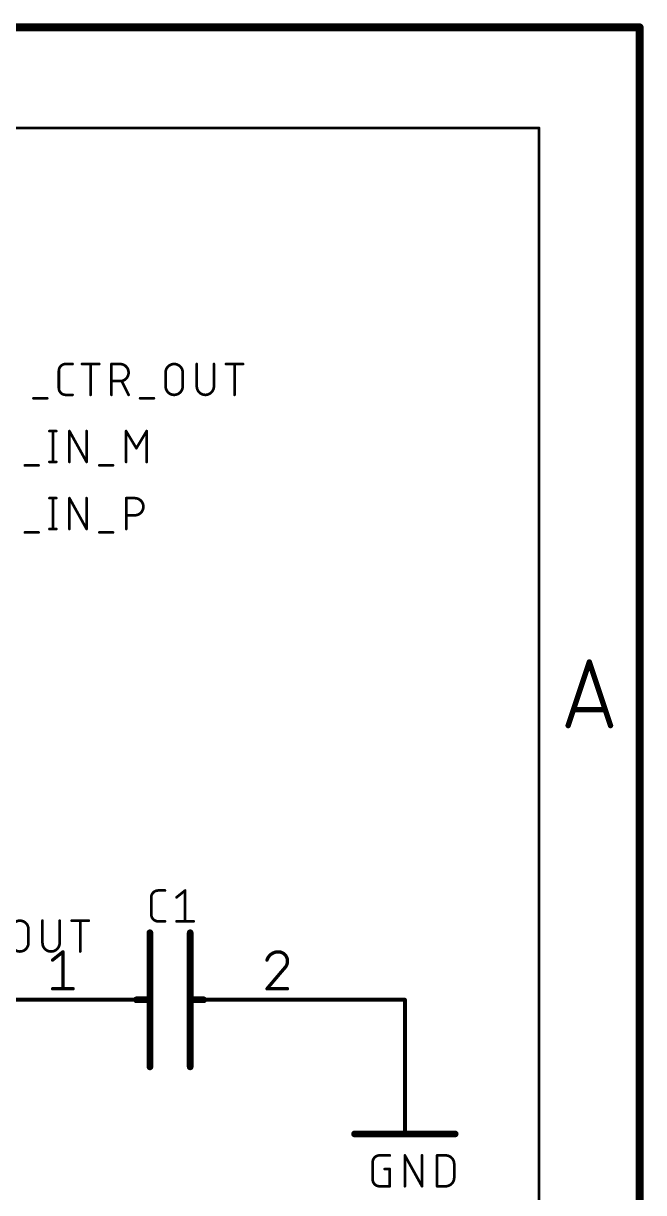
# Model space of a CAD drawing. Extents: x 0 to 261, y -15 to 164.
# Drawn here: x 237.02 to 260.5, y 119.7 to 163.98 of the extents above; entities that cross this region are included whole.
import ezdxf

# ---------------------------------------------------------------- set-up
doc = ezdxf.new("R2010")
doc.units = 0
for name, color, linetype in [('91', 110, 'CONTINUOUS'), ('94', 12, 'CONTINUOUS'), ('95', 253, 'CONTINUOUS'), ('96', 253, 'CONTINUOUS')]:
    doc.layers.add(name, color=color, linetype=linetype)

msp = doc.modelspace()

# ---------------------------------------------------------------- linework, layer by layer
at = {"layer": '91', "const_width": 0.1524}
for points in [[(248.92, 127), (251.46, 127)], [(251.46, 127), (251.46, 124.46)]]:
    msp.add_lwpolyline(points, dxfattribs=at)
at = {"layer": '91', "const_width": 0.0762}
for points in [[(248.92, 127.0381, 1), (248.92, 126.9619)], [(251.4981, 127, 1), (251.4219, 127)], [(251.46, 126.9619, 1), (251.46, 127.0381)], [(251.4219, 124.46, 1), (251.4981, 124.46)]]:
    msp.add_lwpolyline(points, format="xyb", dxfattribs=at)
at = {"layer": '94'}
for points, const_width in [([(260.35, 163.83), (0, 163.83)], 0.3), ([(260.35, -15.24), (260.35, 163.83)], 0.3), ([(256.54, 160.02), (3.81, 160.02)], 0.1), ([(256.54, -11.43), (256.54, 160.02)], 0.1), ([(257.6427, 137.3854), (258.445, 139.7922)], 0.2032), ([(258.445, 139.7922), (259.2473, 137.3854)], 0.2032), ([(259.0467, 137.9871), (257.8433, 137.9871)], 0.2032), ([(241.808, 129.54), (241.808, 124.46)], 0.254), ([(243.332, 129.54), (243.332, 124.46)], 0.254), ([(241.3, 127), (241.808, 127)], 0.254), ([(243.332, 127), (243.84, 127)], 0.254), ([(236.22, 127), (241.3, 127)], 0.1524), ([(248.92, 127), (243.84, 127)], 0.1524), ([(251.46, 124.46), (251.46, 121.92)], 0.1524), ([(249.555, 121.92), (253.365, 121.92)], 0.254)]:
    msp.add_lwpolyline(points, dxfattribs=dict(at, const_width=const_width))
for points, const_width in [([(260.425, 163.83, 1), (260.275, 163.83)], 0.15), ([(260.35, 163.755, 1), (260.35, 163.905)], 0.15), ([(256.565, 160.02, 1), (256.515, 160.02)], 0.05), ([(256.54, 159.995, 1), (256.54, 160.045)], 0.05), ([(258.4932, 139.8082, 1), (258.3968, 139.7761)], 0.1016), ([(258.4932, 139.7761, 1), (258.3968, 139.8082)], 0.1016), ([(257.8433, 138.0379, 1), (257.8433, 137.9363)], 0.1016), ([(259.0467, 137.9363, 1), (259.0467, 138.0379)], 0.1016), ([(257.5945, 137.4014, 1), (257.6909, 137.3693)], 0.1016), ([(259.1991, 137.3693, 1), (259.2955, 137.4014)], 0.1016), ([(241.8715, 129.54, 1), (241.7445, 129.54)], 0.127), ([(243.3955, 129.54, 1), (243.2685, 129.54)], 0.127), ([(241.3, 127.0635, 1), (241.3, 126.9365)], 0.127), ([(241.808, 126.9365, 1), (241.808, 127.0635)], 0.127), ([(243.332, 127.0635, 1), (243.332, 126.9365)], 0.127), ([(243.84, 126.9365, 1), (243.84, 127.0635)], 0.127), ([(241.3, 126.9619, 1), (241.3, 127.0381)], 0.0762), ([(243.84, 127.0381, 1), (243.84, 126.9619)], 0.0762), ([(248.92, 126.9619, 1), (248.92, 127.0381)], 0.0762), ([(241.7445, 124.46, 1), (241.8715, 124.46)], 0.127), ([(243.2685, 124.46, 1), (243.3955, 124.46)], 0.127), ([(251.4981, 124.46, 1), (251.4219, 124.46)], 0.0762), ([(249.555, 121.9835, 1), (249.555, 121.8565)], 0.127), ([(251.4219, 121.92, 1), (251.4981, 121.92)], 0.0762), ([(253.365, 121.8565, 1), (253.365, 121.9835)], 0.127)]:
    msp.add_lwpolyline(points, format="xyb", dxfattribs=dict(at, const_width=const_width))
at = {"layer": '95'}
for points, const_width in [([(238.6184, 151.0792, 0.4142), (238.3587, 150.8196)], 0.1016), ([(238.6184, 151.1046, 1), (238.6184, 151.0538)], 0.0508), ([(238.6184, 151.0538, 1), (238.6184, 151.1046)], 0.0508), ([(238.878, 151.0538, 1), (238.878, 151.1046)], 0.0508), ([(239.2384, 151.1046, 1), (239.2384, 151.0538)], 0.0508), ([(239.5883, 151.0792, 1), (239.5375, 151.0792)], 0.0508), ([(239.8875, 151.0538, 1), (239.8875, 151.1046)], 0.0508), ([(240.376, 151.0792, 1), (240.3252, 151.0792)], 0.0508), ([(240.3506, 151.1046, 1), (240.3506, 151.0538)], 0.0508), ([(240.6752, 150.4301, 1), (240.6752, 151.0792)], 0.1016), ([(240.6752, 151.1046, 1), (240.6752, 151.0538)], 0.0508), ([(240.6752, 151.0538, 1), (240.6752, 151.1046)], 0.0508), ([(243.0498, 150.7546, 1), (242.4007, 150.7546)], 0.1016), ([(243.6071, 151.0792, 1), (243.5564, 151.0792)], 0.0508), ([(244.2563, 151.0792, 1), (244.2055, 151.0792)], 0.0508), ([(244.6866, 151.1046, 1), (244.6866, 151.0538)], 0.0508), ([(245.0366, 151.0792, 1), (244.9858, 151.0792)], 0.0508), ([(245.3358, 151.0538, 1), (245.3358, 151.1046)], 0.0508), ([(238.3841, 150.8196, 1), (238.3333, 150.8196)], 0.0508), ([(238.3333, 150.8196, 1), (238.3841, 150.8196)], 0.0508), ([(242.4261, 150.7546, 1), (242.3753, 150.7546)], 0.0508), ([(242.3753, 150.7546, 1), (242.4261, 150.7546)], 0.0508), ([(243.0752, 150.7546, 1), (243.0244, 150.7546)], 0.0508), ([(243.0244, 150.7546, 1), (243.0752, 150.7546)], 0.0508), ([(238.3587, 150.1704, 0.4142), (238.6184, 149.9108)], 0.1016), ([(238.3841, 150.1704, 1), (238.3333, 150.1704)], 0.0508), ([(238.3333, 150.1704, 1), (238.3841, 150.1704)], 0.0508), ([(240.3506, 150.4555, 1), (240.3506, 150.4047)], 0.0508), ([(240.6752, 150.4555, 1), (240.6752, 150.4047)], 0.0508), ([(240.6752, 150.4047, 1), (240.6752, 150.4555)], 0.0508), ([(240.7628, 150.4414, 1), (240.7174, 150.4187)], 0.0508), ([(242.4007, 150.2354, 1), (243.0498, 150.2354)], 0.1016), ([(242.4261, 150.2354, 1), (242.3753, 150.2354)], 0.0508), ([(242.3753, 150.2354, 1), (242.4261, 150.2354)], 0.0508), ([(243.0752, 150.2354, 1), (243.0244, 150.2354)], 0.0508), ([(243.0244, 150.2354, 1), (243.0752, 150.2354)], 0.0508), ([(243.5817, 150.2354, 1), (244.2309, 150.2354)], 0.1016), ([(243.6071, 150.2354, 1), (243.5564, 150.2354)], 0.0508), ([(243.5564, 150.2354, 1), (243.6071, 150.2354)], 0.0508), ([(244.2563, 150.2354, 1), (244.2055, 150.2354)], 0.0508), ([(244.2055, 150.2354, 1), (244.2563, 150.2354)], 0.0508), ([(237.3983, 149.8064, 1), (237.3983, 149.7556)], 0.0508), ([(237.9176, 149.7556, 1), (237.9176, 149.8064)], 0.0508), ([(238.6184, 149.9362, 1), (238.6184, 149.8854)], 0.0508), ([(238.6184, 149.8854, 1), (238.6184, 149.9362)], 0.0508), ([(238.878, 149.8854, 1), (238.878, 149.9362)], 0.0508), ([(239.5375, 149.9108, 1), (239.5883, 149.9108)], 0.0508), ([(240.3252, 149.9108, 1), (240.376, 149.9108)], 0.0508), ([(240.977, 149.8994, 1), (241.0224, 149.9222)], 0.0508), ([(241.4369, 149.8064, 1), (241.4369, 149.7556)], 0.0508), ([(241.9562, 149.7556, 1), (241.9562, 149.8064)], 0.0508), ([(244.9858, 149.9108, 1), (245.0366, 149.9108)], 0.0508), ([(238.0022, 148.5646, 1), (238.0022, 148.5138)], 0.0508), ([(238.1574, 148.5392, 1), (238.1066, 148.5392)], 0.0508), ([(238.2619, 148.5138, 1), (238.2619, 148.5646)], 0.0508), ([(238.7854, 148.5392, 1), (238.7346, 148.5392)], 0.0508), ([(238.7822, 148.5515, 1), (238.7378, 148.5269)], 0.0508), ([(239.4345, 148.5392, 1), (239.3837, 148.5392)], 0.0508), ([(240.9303, 148.5392, 1), (240.8795, 148.5392)], 0.0508), ([(240.9267, 148.5523, 1), (240.8831, 148.5261)], 0.0508), ([(241.7092, 148.5392, 1), (241.6584, 148.5392)], 0.0508), ([(241.7056, 148.5261, 1), (241.662, 148.5523)], 0.0508), ([(241.2726, 147.9032, 1), (241.3161, 147.877)], 0.0508), ([(241.2726, 147.877, 1), (241.3161, 147.9032)], 0.0508), ([(237.0723, 147.2664, 1), (237.0723, 147.2156)], 0.0508), ([(237.5916, 147.2156, 1), (237.5916, 147.2664)], 0.0508), ([(238.0022, 147.3962, 1), (238.0022, 147.3454)], 0.0508), ([(238.1066, 147.3708, 1), (238.1574, 147.3708)], 0.0508), ([(238.2619, 147.3454, 1), (238.2619, 147.3962)], 0.0508), ([(238.7346, 147.3708, 1), (238.7854, 147.3708)], 0.0508), ([(239.3837, 147.3708, 1), (239.4345, 147.3708)], 0.0508), ([(239.3869, 147.3585, 1), (239.4313, 147.3831)], 0.0508), ([(239.8917, 147.2664, 1), (239.8917, 147.2156)], 0.0508), ([(240.411, 147.2156, 1), (240.411, 147.2664)], 0.0508), ([(240.8795, 147.3708, 1), (240.9303, 147.3708)], 0.0508), ([(241.6584, 147.3708, 1), (241.7092, 147.3708)], 0.0508), ([(238.0022, 146.0246, 1), (238.0022, 145.9738)], 0.0508), ([(238.1574, 145.9992, 1), (238.1066, 145.9992)], 0.0508), ([(238.2619, 145.9738, 1), (238.2619, 146.0246)], 0.0508), ([(238.7854, 145.9992, 1), (238.7346, 145.9992)], 0.0508), ([(238.7822, 146.0115, 1), (238.7378, 145.9869)], 0.0508), ([(239.4345, 145.9992, 1), (239.3837, 145.9992)], 0.0508), ([(240.9359, 145.9992, 1), (240.8851, 145.9992)], 0.0508), ([(240.9105, 146.0246, 1), (240.9105, 145.9738)], 0.0508), ([(241.2351, 145.3501, 1), (241.2351, 145.9992)], 0.1016), ([(241.2351, 146.0246, 1), (241.2351, 145.9738)], 0.0508), ([(241.2351, 145.9738, 1), (241.2351, 146.0246)], 0.0508), ([(240.9105, 145.3755, 1), (240.9105, 145.3247)], 0.0508), ([(241.2351, 145.3755, 1), (241.2351, 145.3247)], 0.0508), ([(241.2351, 145.3247, 1), (241.2351, 145.3755)], 0.0508), ([(238.0022, 144.8562, 1), (238.0022, 144.8054)], 0.0508), ([(238.1066, 144.8308, 1), (238.1574, 144.8308)], 0.0508), ([(238.2619, 144.8054, 1), (238.2619, 144.8562)], 0.0508), ([(238.7346, 144.8308, 1), (238.7854, 144.8308)], 0.0508), ([(239.3837, 144.8308, 1), (239.4345, 144.8308)], 0.0508), ([(239.3869, 144.8185, 1), (239.4313, 144.8431)], 0.0508), ([(240.8851, 144.8308, 1), (240.9359, 144.8308)], 0.0508), ([(237.0723, 144.7264, 1), (237.0723, 144.6756)], 0.0508), ([(237.5916, 144.6756, 1), (237.5916, 144.7264)], 0.0508), ([(239.8917, 144.7264, 1), (239.8917, 144.6756)], 0.0508), ([(240.411, 144.6756, 1), (240.411, 144.7264)], 0.0508), ([(242.1184, 131.1402, 0.4142), (241.8588, 130.8806)], 0.1016), ([(242.1184, 131.1656, 1), (242.1184, 131.1148)], 0.0508), ([(242.1184, 131.1148, 1), (242.1184, 131.1656)], 0.0508), ([(242.3781, 131.1148, 1), (242.3781, 131.1656)], 0.0508), ([(243.1646, 131.1402, 1), (243.1138, 131.1402)], 0.0508), ([(243.155, 131.1204, 1), (243.1233, 131.16)], 0.0508), ([(241.8842, 130.8806, 1), (241.8334, 130.8806)], 0.0508), ([(241.8334, 130.8806, 1), (241.8842, 130.8806)], 0.0508), ([(242.7988, 130.9004, 1), (242.8305, 130.8607)], 0.0508), ([(241.8588, 130.2314, 0.4142), (242.1184, 129.9718)], 0.1016), ([(241.8842, 130.2314, 1), (241.8334, 130.2314)], 0.0508), ([(241.8334, 130.2314, 1), (241.8842, 130.2314)], 0.0508), ([(237.2078, 129.6726, 1), (236.5587, 129.6726)], 0.1016), ([(237.7652, 129.9972, 1), (237.7144, 129.9972)], 0.0508), ([(238.4143, 129.9972, 1), (238.3635, 129.9972)], 0.0508), ([(238.8446, 130.0226, 1), (238.8446, 129.9718)], 0.0508), ([(239.1946, 129.9972, 1), (239.1438, 129.9972)], 0.0508), ([(239.4938, 129.9718, 1), (239.4938, 130.0226)], 0.0508), ([(242.1184, 129.9972, 1), (242.1184, 129.9464)], 0.0508), ([(242.1184, 129.9464, 1), (242.1184, 129.9972)], 0.0508), ([(242.3781, 129.9464, 1), (242.3781, 129.9972)], 0.0508), ([(242.8146, 129.9972, 1), (242.8146, 129.9464)], 0.0508), ([(243.1138, 129.9718, 1), (243.1646, 129.9718)], 0.0508), ([(243.4637, 129.9464, 1), (243.4637, 129.9972)], 0.0508), ([(237.2332, 129.6726, 1), (237.1824, 129.6726)], 0.0508), ([(237.1824, 129.6726, 1), (237.2332, 129.6726)], 0.0508), ([(236.5587, 129.1534, 1), (237.2078, 129.1534)], 0.1016), ([(237.2332, 129.1534, 1), (237.1824, 129.1534)], 0.0508), ([(237.1824, 129.1534, 1), (237.2332, 129.1534)], 0.0508), ([(237.7398, 129.1534, 1), (238.3889, 129.1534)], 0.1016), ([(237.7652, 129.1534, 1), (237.7144, 129.1534)], 0.0508), ([(237.7144, 129.1534, 1), (237.7652, 129.1534)], 0.0508), ([(238.4143, 129.1534, 1), (238.3635, 129.1534)], 0.0508), ([(238.3635, 129.1534, 1), (238.4143, 129.1534)], 0.0508), ([(238.5434, 128.8161, 1), (238.4799, 128.8161)], 0.0635), ([(238.5315, 128.7913, 1), (238.4918, 128.8409)], 0.0635), ([(246.6672, 128.8161, 0.3252), (246.2403, 128.5057)], 0.127), ([(247.0164, 128.4668, 0.4142), (246.6672, 128.8161)], 0.127), ([(246.6672, 128.8478, 1), (246.6672, 128.7844)], 0.0635), ([(246.6672, 128.7844, 1), (246.6672, 128.8478)], 0.0635), ([(238.1038, 128.5304, 1), (238.1434, 128.4809)], 0.0635), ([(239.1438, 128.8288, 1), (239.1946, 128.8288)], 0.0508), ([(246.2101, 128.5154, 1), (246.2705, 128.4959)], 0.0635), ([(246.9, 128.1952, 0.2053), (247.0164, 128.4668)], 0.127), ([(247.0482, 128.4668, 1), (246.9847, 128.4669)], 0.0635), ([(246.9847, 128.4668, 1), (247.0482, 128.4668)], 0.0635), ([(246.8781, 128.2182, 1), (246.9219, 128.1722)], 0.0635), ([(246.9242, 128.1746, 1), (246.8758, 128.2158)], 0.0635), ([(238.1236, 127.4509, 1), (238.1236, 127.3873)], 0.0635), ([(238.4799, 127.4191, 1), (238.5434, 127.4191)], 0.0635), ([(238.8997, 127.3873, 1), (238.8997, 127.4509)], 0.0635), ([(246.2403, 127.4509, 1), (246.2403, 127.3873)], 0.0635), ([(246.2161, 127.4397, 1), (246.2645, 127.3985)], 0.0635), ([(247.0164, 127.3873, 1), (247.0164, 127.4509)], 0.0635)]:
    msp.add_lwpolyline(points, format="xyb", dxfattribs=dict(at, const_width=const_width))
for points, const_width in [([(238.6184, 151.0792), (238.878, 151.0792)], 0.1016), ([(239.2384, 151.0792), (239.8875, 151.0792)], 0.1016), ([(239.5629, 149.9108), (239.5629, 151.0792)], 0.1016), ([(240.3506, 149.9108), (240.3506, 151.0792)], 0.1016), ([(240.3506, 151.0792), (240.6752, 151.0792)], 0.1016), ([(243.5817, 151.0792), (243.5817, 150.2354)], 0.1016), ([(244.2309, 150.2354), (244.2309, 151.0792)], 0.1016), ([(244.6866, 151.0792), (245.3358, 151.0792)], 0.1016), ([(245.0112, 149.9108), (245.0112, 151.0792)], 0.1016), ([(238.3587, 150.1704), (238.3587, 150.8196)], 0.1016), ([(242.4007, 150.2354), (242.4007, 150.7546)], 0.1016), ([(243.0498, 150.7546), (243.0498, 150.2354)], 0.1016), ([(240.6752, 150.4301), (240.3506, 150.4301)], 0.1016), ([(240.9997, 149.9108), (240.7401, 150.4301)], 0.1016), ([(237.3983, 149.781), (237.9176, 149.781)], 0.1016), ([(238.878, 149.9108), (238.6184, 149.9108)], 0.1016), ([(241.4369, 149.781), (241.9562, 149.781)], 0.1016), ([(238.0022, 148.5392), (238.2619, 148.5392)], 0.1016), ([(238.132, 148.5392), (238.132, 147.3708)], 0.1016), ([(238.76, 147.3708), (238.76, 148.5392)], 0.1016), ([(238.76, 148.5392), (239.4091, 147.3708)], 0.1016), ([(239.4091, 147.3708), (239.4091, 148.5392)], 0.1016), ([(240.9049, 147.3708), (240.9049, 148.5392)], 0.1016), ([(240.9049, 148.5392), (241.2943, 147.8901)], 0.1016), ([(241.2943, 147.8901), (241.6838, 148.5392)], 0.1016), ([(241.6838, 148.5392), (241.6838, 147.3708)], 0.1016), ([(237.0723, 147.241), (237.5916, 147.241)], 0.1016), ([(238.0022, 147.3708), (238.2619, 147.3708)], 0.1016), ([(239.8917, 147.241), (240.411, 147.241)], 0.1016), ([(238.0022, 145.9992), (238.2619, 145.9992)], 0.1016), ([(238.132, 145.9992), (238.132, 144.8308)], 0.1016), ([(238.76, 144.8308), (238.76, 145.9992)], 0.1016), ([(238.76, 145.9992), (239.4091, 144.8308)], 0.1016), ([(239.4091, 144.8308), (239.4091, 145.9992)], 0.1016), ([(240.9105, 144.8308), (240.9105, 145.9992)], 0.1016), ([(240.9105, 145.9992), (241.2351, 145.9992)], 0.1016), ([(241.2351, 145.3501), (240.9105, 145.3501)], 0.1016), ([(238.0022, 144.8308), (238.2619, 144.8308)], 0.1016), ([(237.0723, 144.701), (237.5916, 144.701)], 0.1016), ([(239.8917, 144.701), (240.411, 144.701)], 0.1016), ([(242.1184, 131.1402), (242.3781, 131.1402)], 0.1016), ([(242.8146, 130.8806), (243.1392, 131.1402)], 0.1016), ([(243.1392, 131.1402), (243.1392, 129.9718)], 0.1016), ([(241.8588, 130.2314), (241.8588, 130.8806)], 0.1016), ([(237.7398, 129.9972), (237.7398, 129.1534)], 0.1016), ([(238.3889, 129.1534), (238.3889, 129.9972)], 0.1016), ([(238.8446, 129.9972), (239.4938, 129.9972)], 0.1016), ([(239.1692, 128.8288), (239.1692, 129.9972)], 0.1016), ([(242.3781, 129.9718), (242.1184, 129.9718)], 0.1016), ([(242.8146, 129.9718), (243.4637, 129.9718)], 0.1016), ([(237.2078, 129.6726), (237.2078, 129.1534)], 0.1016), ([(238.1236, 128.5057), (238.5116, 128.8161)], 0.127), ([(238.5116, 128.8161), (238.5116, 127.4191)], 0.127), ([(246.9, 128.1952), (246.2403, 127.4191)], 0.127), ([(238.1236, 127.4191), (238.8997, 127.4191)], 0.127), ([(246.2403, 127.4191), (247.0164, 127.4191)], 0.127)]:
    msp.add_lwpolyline(points, dxfattribs=dict(at, const_width=const_width))
at = {"layer": '96'}
for points, const_width in [([(250.5004, 121.1072, 0.4142), (250.2408, 120.8476)], 0.1016), ([(250.2662, 120.8476, 1), (250.2154, 120.8476)], 0.0508), ([(250.5004, 121.1326, 1), (250.5004, 121.0818)], 0.0508), ([(250.5004, 121.0818, 1), (250.5004, 121.1326)], 0.0508), ([(250.8899, 121.0818, 1), (250.8899, 121.1326)], 0.0508), ([(251.4854, 121.1072, 1), (251.4346, 121.1072)], 0.0508), ([(251.4822, 121.1195, 1), (251.4378, 121.0949)], 0.0508), ([(252.1345, 121.1072, 1), (252.0837, 121.1072)], 0.0508), ([(252.7046, 121.1072, 1), (252.6538, 121.1072)], 0.0508), ([(252.6792, 121.1326, 1), (252.6792, 121.0818)], 0.0508), ([(253.3283, 120.7826, 0.4142), (253.0037, 121.1072)], 0.1016), ([(253.0037, 121.1326, 1), (253.0037, 121.0818)], 0.0508), ([(253.0037, 121.0818, 1), (253.0037, 121.1326)], 0.0508), ([(250.2154, 120.8476, 1), (250.2662, 120.8476)], 0.0508), ([(250.6952, 120.6133, 1), (250.6952, 120.5625)], 0.0508), ([(250.9153, 120.5879, 1), (250.8645, 120.5879)], 0.0508), ([(250.8899, 120.5625, 1), (250.8899, 120.6133)], 0.0508), ([(253.3537, 120.7826, 1), (253.3029, 120.7826)], 0.0508), ([(253.3029, 120.7826, 1), (253.3537, 120.7826)], 0.0508), ([(250.2408, 120.1984, 0.4142), (250.5004, 119.9388)], 0.1016), ([(250.2662, 120.1984, 1), (250.2154, 120.1984)], 0.0508), ([(250.2154, 120.1984, 1), (250.2662, 120.1984)], 0.0508), ([(253.0037, 119.9388, 0.4142), (253.3283, 120.2634)], 0.1016), ([(253.3537, 120.2634, 1), (253.3029, 120.2634)], 0.0508), ([(253.3029, 120.2634, 1), (253.3537, 120.2634)], 0.0508), ([(250.5004, 119.9642, 1), (250.5004, 119.9134)], 0.0508), ([(250.5004, 119.9134, 1), (250.5004, 119.9642)], 0.0508), ([(250.8645, 119.9388, 1), (250.9153, 119.9388)], 0.0508), ([(250.8899, 119.9134, 1), (250.8899, 119.9642)], 0.0508), ([(251.4346, 119.9388, 1), (251.4854, 119.9388)], 0.0508), ([(252.0837, 119.9388, 1), (252.1345, 119.9388)], 0.0508), ([(252.0869, 119.9265, 1), (252.1313, 119.9511)], 0.0508), ([(252.6792, 119.9642, 1), (252.6792, 119.9134)], 0.0508), ([(252.6538, 119.9388, 1), (252.7046, 119.9388)], 0.0508), ([(253.0037, 119.9642, 1), (253.0037, 119.9134)], 0.0508), ([(253.0037, 119.9134, 1), (253.0037, 119.9642)], 0.0508)]:
    msp.add_lwpolyline(points, format="xyb", dxfattribs=dict(at, const_width=const_width))
at = {"layer": '96', "const_width": 0.1016}
for points in [[(250.2408, 120.1984), (250.2408, 120.8476)], [(250.5004, 121.1072), (250.8899, 121.1072)], [(251.46, 119.9388), (251.46, 121.1072)], [(251.46, 121.1072), (252.1091, 119.9388)], [(252.1091, 119.9388), (252.1091, 121.1072)], [(252.6792, 119.9388), (252.6792, 121.1072)], [(252.6792, 121.1072), (253.0037, 121.1072)], [(250.6952, 120.5879), (250.8899, 120.5879)], [(250.8899, 120.5879), (250.8899, 119.9388)], [(253.3283, 120.7826), (253.3283, 120.2634)], [(250.8899, 119.9388), (250.5004, 119.9388)], [(253.0037, 119.9388), (252.6792, 119.9388)]]:
    msp.add_lwpolyline(points, dxfattribs=at)

doc.saveas('drawing.dxf')
